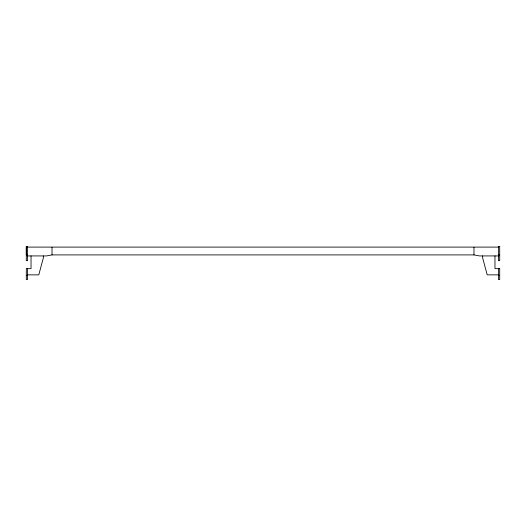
<?xml version="1.0" encoding="UTF-8"?>
<svg xmlns="http://www.w3.org/2000/svg" width="526" height="526" viewBox="0 0 526 526"><rect width="100%" height="100%" fill="white"/><g stroke="black" fill="none" stroke-linecap="round" stroke-linejoin="round"><path stroke-width="0.79" d="M26.3 246.451L26.3 260.653L27.562 260.653L27.562 246.451L26.3 246.451L26.3 255.123L27.562 255.123M498.438 255.925L479.502 255.925L473.979 254.906L52.021 254.906L46.498 255.925L27.562 255.925M27.562 247.102L498.438 247.102M498.438 255.123L499.7 255.123M27.562 268.661L31.034 268.661L31.034 255.925M498.438 268.661L494.966 268.661L494.966 255.925M27.562 274.861L38.786 274.861L43.342 257.944L43.342 255.925M498.438 274.861L487.214 274.861L482.658 257.944L482.658 255.925M26.3 275.558L27.562 275.558M498.438 275.558L499.7 275.558M473.979 247.286L473.979 254.906M52.021 247.286L52.021 254.906M499.7 246.451L498.438 246.451L498.438 260.653L499.7 260.653L499.7 246.451M27.562 268.503L26.3 268.503L26.3 279.549L27.562 279.549L27.562 268.503M499.7 268.503L498.438 268.503L498.438 279.549L499.7 279.549L499.7 268.503"/></g></svg>
